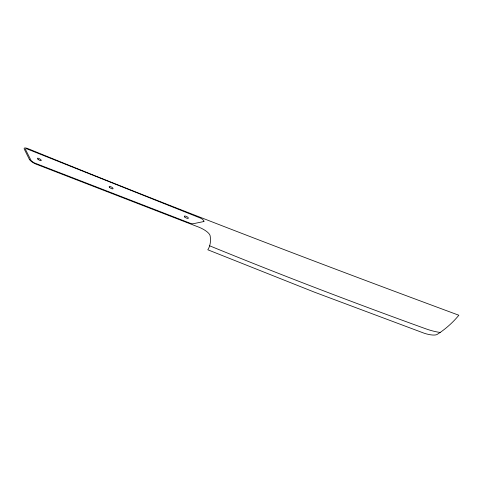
<?xml version="1.0" encoding="UTF-8"?>
<svg xmlns="http://www.w3.org/2000/svg" width="483" height="483" viewBox="0 0 483 483"><rect width="100%" height="100%" fill="white"/><g stroke="black" fill="none" stroke-linecap="round" stroke-linejoin="round"><path stroke-width="0.72" d="M29.463 159.535A5.832 1.66 30.6 0 0 35.965 164.099L199.081 227.264A11.145 3.574 26.3 0 1 210.105 235.662A183.039 53.855 30.3 0 1 209.652 245.769L209.29 246.837A183.039 53.855 30.3 0 1 207.805 249.777L314.409 292.149L424.195 333.228A14.315 4.353 19.8 0 0 437.447 334.242L440.49 332.226A970.945 294.702 38.5 0 0 458.85 315.236C314.844 261.943 171.368 207.189 29.203 149.138L27.537 148.504A6.037 1.757 31 0 0 24.464 149.476L29.433 159.487M209.64 245.805C281.112 275.038 353.26 302.612 425.885 328.832A25.351 7.963 19.5 0 0 440.152 332.449M203.911 221.522L192.808 223.816L190.03 223.2L34.571 162.994A4.365 1.244 30.6 0 1 31.129 160.579L25.472 149.452A4.516 1.316 31 0 1 27.096 148.939L200.53 218.129A4.534 1.521 26.5 0 1 203.911 221.522M184.723 216.988A2.24 0.737 26.9 0 0 188.207 218.358A2.24 0.737 26.9 0 0 186.118 216.306A2.24 0.737 26.9 0 0 184.723 216.988M109.689 187.482A2.222 0.694 29 0 0 113.016 188.787A2.222 0.694 29 0 0 110.679 186.667A2.222 0.694 29 0 0 109.689 187.482M38.079 159.318A2.222 0.646 30.6 0 0 41.248 160.567A2.222 0.646 30.6 0 0 38.7 158.388A2.222 0.646 30.6 0 0 38.079 159.318"/></g></svg>
